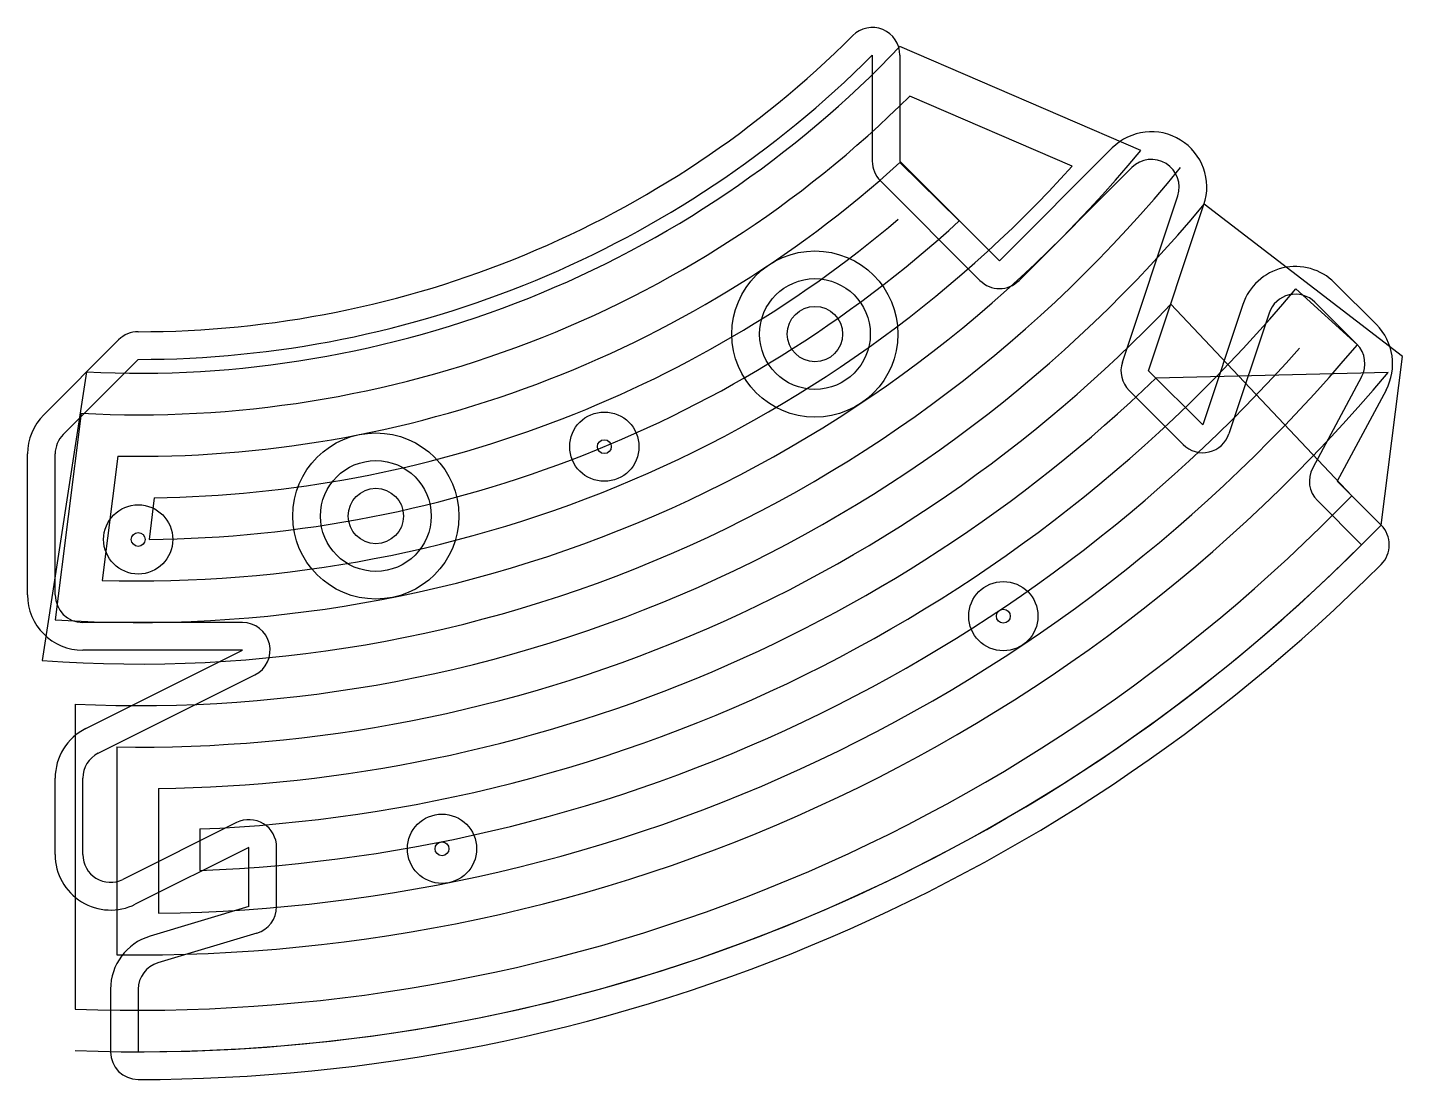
# Model space of a CAD drawing. Header units: millimetres. Extents: x 4.7 to 104, y 1.5 to 77.4.
import ezdxf

# ---------------------------------------------------------------- set-up
doc = ezdxf.new("R2010")
doc.units = ezdxf.units.MM
for name, color, linetype in [('default', 7, 'CONTINUOUS'), ('trajectoire_D4_0mm', 2, 'CONTINUOUS'), ('trajectoire_D4_5mm', 10, 'CONTINUOUS'), ('trajectoire_D4_8mm', 12, 'CONTINUOUS')]:
    doc.layers.add(name, color=color, linetype=linetype)

msp = doc.modelspace()

# ---------------------------------------------------------------- linework, layer by layer
at = {"layer": 'default', "color": 0, "linetype": 'CONTINUOUS'}
for p, q in [((65.738989, 75.434176), (65.73899, 67.777322)), ((84.497022, 67.322152), (76.34559, 59.170721)), ((73.517163, 59.170721), (66.324775, 66.363109)), ((83.807538, 53.27229), (87.808601, 65.275482)), ((94.41414, 56.807824), (91.511061, 48.098588)), ((100.749217, 54.566084), (97.725719, 57.589582)), ((12.70598, 53.467185), (7.291767, 48.052972)), ((101.095946, 52.203672), (97.557177, 45.631673)), ((88.199481, 47.31683), (84.29069, 51.225621)), ((6.705981, 36.467185), (6.705981, 46.638759)), ((97.903906, 43.26926), (101.094329, 40.078837)), ((20.233844, 34.467185), (8.705981, 34.467185)), ((9.811553, 25.019971), (21.128272, 30.678331)), ((8.705981, 17.703253), (8.705981, 23.231117)), ((19.811554, 20.019971), (11.600407, 15.914399)), ((22.70598, 13.955247), (22.70598, 18.231117)), ((21.280676, 12.039595), (14.131285, 9.894776)), ((12.705981, 7.979125), (12.70598, 3.467185))]:
    msp.add_line(p, q, dxfattribs=at)
for centre, radius in [((61.596161, 55.29786), 6), ((46.382123, 47.165786), 2.5), ((29.873928, 42.158081), 6), ((12.70598, 40.467185), 2.5), ((75.207631, 34.926854), 2.5), ((34.653642, 18.128842), 2.5)]:
    msp.add_circle(centre, radius, dxfattribs=at)
for centre, radius, start, end in [((12.705981, 128.467185), 75, 270, 315), ((67.73899, 67.777323), 2, 180, 225), ((85.911235, 65.907938), 2, 341.565051, 135), ((74.931378, 60.584934), 2, 225, 315), ((96.311505, 56.175368), 2, 44.999991, 161.565051), ((99.335003, 53.151871), 2, 331.699245, 45), ((85.704905, 52.639834), 2, 161.565051, 225), ((8.70598, 46.638758), 2, 135, 180), ((89.613694, 48.731044), 2, 225, 341.565051), ((99.31812, 44.683473), 2, 151.699244, 225), ((12.705981, 128.467185), 125, 270, 315), ((8.705981, 36.467185), 2, 180, 270), ((20.233845, 32.467185), 2, 296.565051, 90), ((10.705981, 23.231117), 2, 116.565051, 180), ((20.70598, 18.231117), 2, 0, 116.565051), ((10.705981, 17.703253), 2, 180, 296.565051), ((20.70598, 13.955246), 2, 286.699244, 0), ((14.705981, 7.979124), 2, 106.699244, 180)]:
    msp.add_arc(centre, radius, start, end, dxfattribs=at)
at = {"layer": 'trajectoire_D4_0mm', "color": 9, "linetype": 'CONTINUOUS'}
for p, q in [((67.73899, 75.434176), (67.73899, 67.777323)), ((83.082808, 68.736365), (74.931378, 60.584934)), ((74.931378, 60.584934), (67.73899, 67.777323)), ((85.704905, 52.639834), (89.705969, 64.643027)), ((102.163431, 55.980298), (99.139932, 59.003795)), ((92.516772, 57.440279), (89.613694, 48.731044)), ((11.291767, 54.881399), (5.877553, 49.467185)), ((89.613694, 48.731044), (85.704905, 52.639834)), ((102.856887, 51.255472), (99.31812, 44.683473)), ((4.705981, 36.467185), (4.705981, 46.638759)), ((99.31812, 44.683473), (102.508541, 41.493051)), ((20.233845, 32.467185), (8.70598, 32.467185)), ((8.917126, 26.808826), (20.233845, 32.467185)), ((6.70598, 17.703254), (6.705981, 23.231117)), ((20.70598, 18.231117), (12.494834, 14.125544)), ((20.70598, 13.955246), (20.70598, 18.231117)), ((20.70598, 13.955246), (13.556588, 11.810429)), ((10.705981, 7.979124), (10.705981, 3.467186))]:
    msp.add_line(p, q, dxfattribs=at)
for centre, radius in [((61.596161, 55.29786), 4), ((61.596161, 55.29786), 2), ((46.382123, 47.165786), 0.5), ((29.873928, 42.158081), 4), ((29.873928, 42.158081), 2), ((12.70598, 40.467185), 0.5), ((75.207631, 34.926854), 0.5), ((34.653642, 18.128842), 0.5)]:
    msp.add_circle(centre, radius, dxfattribs=at)
for centre, radius, start, end in [((12.705981, 128.467185), 73, 270, 315), ((65.738989, 75.434176), 2, 0, 135), ((85.911235, 65.907938), 4, 341.565051, 135), ((96.311505, 56.175368), 4, 45.000009, 161.565051), ((99.335003, 53.151871), 4, 331.699244, 45), ((12.70598, 53.467185), 2, 90, 135), ((8.70598, 46.638758), 4, 135, 180), ((101.094329, 40.078837), 2, 315, 45), ((12.705981, 128.467185), 127, 270, 315), ((8.705981, 36.467185), 4, 180, 270), ((10.705981, 23.231117), 4, 116.565051, 180), ((10.705981, 17.703253), 4, 180, 296.565051), ((14.705981, 7.979124), 4, 106.699244, 180), ((12.70598, 3.467185), 2, 180, 270)]:
    msp.add_arc(centre, radius, start, end, dxfattribs=at)
at = {"layer": 'trajectoire_D4_5mm', "color": 10, "linetype": 'CONTINUOUS'}
for p, q in [((85.134976, 68.550238), (67.738989, 76.051845)), ((80.187923, 67.416489), (68.442719, 72.48133)), ((72.021265, 63.461824), (67.738989, 67.677647)), ((8.969462, 52.559093), (5.769459, 31.71552)), ((8.592045, 49.574375), (6.705981, 34.65887)), ((11.224722, 46.480565), (10.089738, 37.504801)), ((13.868575, 43.475136), (13.48866, 40.470666))]:
    msp.add_line(p, q, dxfattribs=at)
for radius, start, end in [(76, 267.181933, 316.39557), (79, 267.014964, 314.872243), (94, 266.340335, 320.400718), (82, 268.964945, 312.154667), (97, 265.899248, 320.917295), (91, 268.352524, 317.864457), (85, 270.783692, 310.243293), (88, 270.5096, 312.379437)]:
    msp.add_arc((12.705981, 128.467185), radius, start, end, dxfattribs=at)
at = {"layer": 'trajectoire_D4_8mm', "color": 12, "linetype": 'CONTINUOUS'}
for p, q in [((104.047475, 53.677672), (89.716987, 64.676082)), ((100.785093, 54.527548), (96.33668, 58.560776)), ((100.375629, 43.625964), (87.308097, 57.449411)), ((102.497183, 41.50432), (104.047475, 53.677672)), ((103.00917, 52.511053), (86.231743, 52.112996)), ((8.159012, 28.570613), (8.159012, 6.551948)), ((11.159012, 25.478803), (11.159012, 10.477326)), ((14.159012, 22.477145), (14.159012, 13.476365)), ((17.159012, 19.558184), (17.159012, 16.555745))]:
    msp.add_line(p, q, dxfattribs=at)
for radius, start, end in [(100, 267.39388, 320.363773), (109, 272.341385, 320.107948), (103, 269.139436, 316.410015), (115, 270.723955, 319.987602), (112, 272.278635, 318.510898), (118, 269.248836, 319.932021), (106, 270.785426, 313.918883), (122, 267.864078, 315.939317), (125, 267.915363, 315.916742)]:
    msp.add_arc((12.705981, 128.467185), radius, start, end, dxfattribs=at)

doc.saveas('drawing.dxf')
